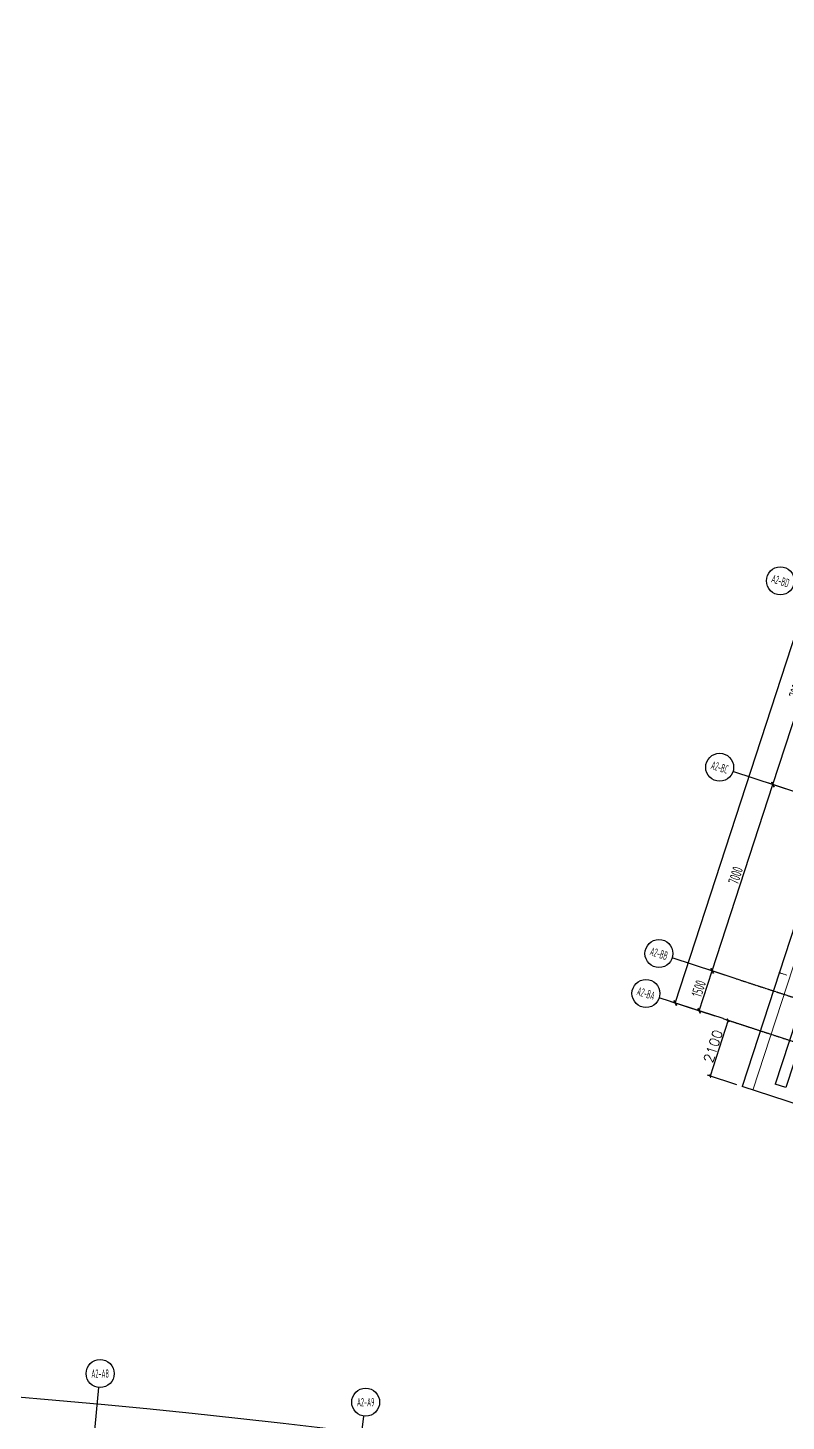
# Model space of a CAD drawing. Header units: millimetres. Extents: x 11677979 to 24947533, y -12764720 to -6308891.
# Drawn here: x 11806983 to 11834077, y -6365012 to -6315240 of the extents above; entities that cross this region are included whole.
import ezdxf
from ezdxf.enums import TextEntityAlignment as Align

# ---------------------------------------------------------------- set-up
doc = ezdxf.new("R2010")
doc.units = ezdxf.units.MM
doc.header["$LTSCALE"] = 10
for name, pattern in [('A2-RG-AXIS$0$CENTER', [2, 1.25, -0.25, 0.25, -0.25]), ('A2-RG-AXIS$0$DOTE', [2.42, 2, -0.2, 0.02, -0.2]), ('A2-RI-F4$0$A2-RG-AXIS$0$CENTER', [2, 1.25, -0.25, 0.25, -0.25]), ('A2-RI-F4$0$A2-RG-AXIS$0$DOTE', [2.42, 2, -0.2, 0.02, -0.2])]:
    doc.linetypes.add(name, pattern=pattern)
for name, color, linetype in [('A2-RG-AXIS$0$A-AXIS', 1, 'Continuous'), ('A2-RG-AXIS$0$A-DIMS-100', 1, 'Continuous'), ('A2-RG-AXIS$0$A-GRID', 1, 'A2-RG-AXIS$0$CENTER'), ('A2-RG-AXIS$0$A-SYMB', 4, 'Continuous'), ('A2-RI-F4$0$$9$$34$A-DIMS-100', 1, 'Continuous'), ('A2-RI-F4$0$A-ROOF-DRAN', 175, 'Continuous'), ('A2-RI-F4$0$A-ROOF-EDGE', 2, 'Continuous'), ('A2-RI-F4$0$A2-RG-AXIS$0$A-AXIS', 1, 'Continuous'), ('A2-RI-F4$0$A2-RG-AXIS$0$A-DIMS-100', 1, 'Continuous'), ('A2-RI-F4$0$A2-RG-AXIS$0$A-GRID', 1, 'A2-RI-F4$0$A2-RG-AXIS$0$CENTER'), ('A2-RI-F4$0$A2-RG-AXIS$0$A-SYMB', 4, 'Continuous')]:
    doc.layers.add(name, color=color, linetype=linetype)
doc.layers.add('A2-RI-F4$0$A-ROOF-PATT', color=8, linetype='Continuous', lineweight=13)
doc.styles.add('A2-RG-AXIS$0$ECADI', font='hzs.shx', dxfattribs={"width": 0.7, "bigfont": 'hztxt.shx'})
doc.styles.add('A2-RG-AXIS$0$XD2008', font='hzs.shx', dxfattribs={"width": 0.7, "bigfont": 'hztxt.shx'})
doc.styles.add('A2-RI-F4$0$A2-RG-AXIS$0$ECADI', font='hzs.shx', dxfattribs={"width": 0.7, "bigfont": 'hztxt.shx'})
doc.styles.add('A2-RI-F4$0$A2-RG-AXIS$0$XD2008', font='hzs.shx', dxfattribs={"width": 0.7, "bigfont": 'hztxt.shx'})
doc.styles.get("Standard").update_dxf_attribs({"font": 'txt', "bigfont": 'gbcbig.shx'})
doc.dimstyles.new('A2-RG-AXIS$0$XD150', dxfattribs={"dimscale": 300, "dimtxt": 2.5, "dimasz": 1.5, "dimexe": 1, "dimexo": 2, "dimgap": 0.5, "dimtad": 1, "dimdec": 0, "dimdsep": 46, "dimtxsty": 'A2-RG-AXIS$0$XD2008', "dimcen": 2.5, "dimclrt": 4, "dimaunit": 1, "dimadec": 3, "dimazin": 0, "dimtfac": 1, "dimtdec": 0, "dimtmove": 2, "dimatfit": 3, "dimfxl": 0, "dimtolj": 1, "dimtzin": 0, "dimarcsym": 0})
doc.dimstyles.new('A2-RG-AXIS$0$XD150$0', dxfattribs={"dimscale": 150, "dimtxt": 2.5, "dimasz": 1, "dimexe": 1, "dimexo": 2, "dimgap": 0.5, "dimtad": 1, "dimdec": 0, "dimdsep": 46, "dimtxsty": 'A2-RG-AXIS$0$XD2008', "dimblk": 'A2-RG-AXIS$0$_ArchTick', "dimcen": 2.5, "dimclrt": 4, "dimaunit": 1, "dimadec": 0, "dimazin": 0, "dimtfac": 1, "dimtdec": 0, "dimtmove": 2, "dimatfit": 3, "dimfxl": 0, "dimtolj": 1, "dimtzin": 0, "dimarcsym": 0})
doc.dimstyles.new('A2-RI-F4$0$$0$$0$XD100$0', dxfattribs={"dimscale": 100, "dimtxt": 3.5, "dimasz": 1, "dimexe": 1, "dimexo": 2, "dimgap": 0.5, "dimtad": 1, "dimdec": 0, "dimdsep": 46, "dimtxsty": 'Standard', "dimblk1": 'A2-RI-F4$0$$9$$20$_ArchTick', "dimblk2": 'A2-RI-F4$0$$9$$20$_ArchTick', "dimsah": 1, "dimcen": 2.5, "dimclrt": 4, "dimaunit": 1, "dimadec": 0, "dimazin": 0, "dimtfac": 1, "dimtdec": 0, "dimtix": 1, "dimtmove": 2, "dimatfit": 3, "dimfxl": 0, "dimtolj": 1, "dimtzin": 0, "dimarcsym": 0})
doc.dimstyles.new('A2-RI-F4$0$A2-RG-AXIS$0$XD150', dxfattribs={"dimscale": 300, "dimtxt": 2.5, "dimasz": 1.5, "dimexe": 1, "dimexo": 2, "dimgap": 0.5, "dimtad": 1, "dimdec": 0, "dimdsep": 46, "dimtxsty": 'A2-RI-F4$0$A2-RG-AXIS$0$XD2008', "dimcen": 2.5, "dimclrt": 4, "dimaunit": 1, "dimadec": 3, "dimazin": 0, "dimtfac": 1, "dimtdec": 0, "dimtmove": 2, "dimatfit": 3, "dimfxl": 0, "dimtolj": 1, "dimtzin": 0, "dimarcsym": 0})
doc.dimstyles.new('A2-RI-F4$0$A2-RG-AXIS$0$XD150$0', dxfattribs={"dimscale": 150, "dimtxt": 2.5, "dimasz": 1, "dimexe": 1, "dimexo": 2, "dimgap": 0.5, "dimtad": 1, "dimdec": 0, "dimdsep": 46, "dimtxsty": 'A2-RI-F4$0$A2-RG-AXIS$0$XD2008', "dimblk": 'A2-RI-F4$0$A2-RG-AXIS$0$_ArchTick', "dimcen": 2.5, "dimclrt": 4, "dimaunit": 1, "dimadec": 0, "dimazin": 0, "dimtfac": 1, "dimtdec": 0, "dimtmove": 2, "dimatfit": 3, "dimfxl": 0, "dimtolj": 1, "dimtzin": 0, "dimarcsym": 0})

# ---------------------------------------------------------------- blocks, each defined once
blk = doc.blocks.new('A2-RG-AXIS$0$ECADI-TAG-GRID')
at = {"color": 13}
blk.add_circle((0, 0), 5, dxfattribs=at)
at = {"style": 'A2-RG-AXIS$0$ECADI', "width": 0.7}
blk.add_attdef('GRID', text='', height=5, dxfattribs=at).set_placement((0, 0), align=Align.MIDDLE)
blk = doc.blocks.new('A2-RG-AXIS$0$_ArchTick')
at = {"color": 0, "linetype": 'ByBlock', "const_width": 0.4}
blk.add_lwpolyline([(-0.5, -0.5), (0.5, 0.5)], dxfattribs=at)
blk = doc.blocks.new('*D421')
at = {"layer": 'A2-RG-AXIS$0$A-DIMS-100', "color": 0, "lineweight": -2, "ltscale": 3, "transparency": 16777216}
for p, q in [((11753070, -6371598), (11752455, -6363872)), ((11854556, -6379588), (11856371, -6372053))]:
    blk.add_line(p, q, dxfattribs=at)
blk.add_arc((11778731, -6694179), 331200, 76.44866, 94.54827, dxfattribs=at)
at = {"layer": 'Defpoints', "color": 0, "ltscale": 3, "transparency": 16777216}
for p in [(11822065, -6365826), (11753093, -6371897), (11854485, -6379879), (11778731, -6694179)]:
    blk.add_point(p, dxfattribs=at)
at = {"layer": 'A2-RG-AXIS$0$A-DIMS-100', "color": 0, "lineweight": -2, "ltscale": 3, "transparency": 16777216, "xscale": 150, "yscale": 150, "zscale": 150}
for p, rotation in [((11752467, -6364022), 184.5482656226652), ((11856336, -6372199), 346.4486630674553)]:
    blk.add_blockref('A2-RG-AXIS$0$_ArchTick', p, dxfattribs=dict(at, rotation=rotation))
at = {"layer": 'A2-RG-AXIS$0$A-DIMS-100', "color": 4, "ltscale": 3, "transparency": 16777216, "insert": (11804749, -6363703), "char_height": 375, "attachment_point": 5, "rotation": 355.4985, "style": 'A2-RG-AXIS$0$XD2008'}
blk.add_mtext('\\A1;18°5\'59"', dxfattribs=at)
blk = doc.blocks.new('*D493')
at = {"layer": 'A2-RG-AXIS$0$A-DIMS-100', "color": 0, "lineweight": -2, "transparency": 16777216}
for p, q in [((11830970, -6350354), (11831434, -6348928)), ((11832005, -6349114), (11831292, -6348881)), ((11831540, -6350540), (11830827, -6350307))]:
    blk.add_line(p, q, dxfattribs=at)
at = {"layer": 'Defpoints', "color": 0, "transparency": 16777216}
for p in [(11831434, -6348928), (11832290, -6349207), (11831825, -6350633)]:
    blk.add_point(p, dxfattribs=at)
at = {"layer": 'A2-RG-AXIS$0$A-DIMS-100', "color": 0, "lineweight": -2, "transparency": 16777216, "xscale": 150, "yscale": 150, "zscale": 150}
for p, rotation in [((11831434, -6348928), 71.94704049340153), ((11830970, -6350354), 251.9470404934015)]:
    blk.add_blockref('A2-RG-AXIS$0$_ArchTick', p, dxfattribs=dict(at, rotation=rotation))
at = {"layer": 'A2-RG-AXIS$0$A-DIMS-100', "color": 4, "transparency": 16777216, "insert": (11830952, -6349560), "char_height": 375, "attachment_point": 5, "rotation": 71.947, "style": 'A2-RG-AXIS$0$XD2008'}
blk.add_mtext('\\A1;1500', dxfattribs=at)
blk = doc.blocks.new('*D494')
at = {"layer": 'A2-RG-AXIS$0$A-DIMS-100', "color": 0, "lineweight": -2, "transparency": 16777216}
for p, q in [((11831434, -6348928), (11833604, -6342272)), ((11834174, -6342458), (11833461, -6342226)), ((11832005, -6349114), (11831292, -6348881))]:
    blk.add_line(p, q, dxfattribs=at)
at = {"layer": 'Defpoints', "color": 0, "transparency": 16777216}
for p in [(11833604, -6342272), (11834459, -6342551), (11832290, -6349207)]:
    blk.add_point(p, dxfattribs=at)
at = {"layer": 'A2-RG-AXIS$0$A-DIMS-100', "color": 0, "lineweight": -2, "transparency": 16777216, "xscale": 150, "yscale": 150, "zscale": 150}
for p, rotation in [((11833604, -6342272), 71.94704043113722), ((11831434, -6348928), 251.9470404311372)]:
    blk.add_blockref('A2-RG-AXIS$0$_ArchTick', p, dxfattribs=dict(at, rotation=rotation))
at = {"layer": 'A2-RG-AXIS$0$A-DIMS-100', "color": 4, "transparency": 16777216, "insert": (11832270, -6345519), "char_height": 375, "attachment_point": 5, "rotation": 71.947, "style": 'A2-RG-AXIS$0$XD2008'}
blk.add_mtext('\\A1;7000', dxfattribs=at)
blk = doc.blocks.new('*D495')
at = {"layer": 'A2-RG-AXIS$0$A-DIMS-100', "color": 0, "lineweight": -2, "transparency": 16777216}
for p, q in [((11833604, -6342272), (11835773, -6335617)), ((11836629, -6335896), (11835630, -6335571)), ((11834174, -6342458), (11833461, -6342226))]:
    blk.add_line(p, q, dxfattribs=at)
at = {"layer": 'Defpoints', "color": 0, "transparency": 16777216}
for p in [(11835773, -6335617), (11836914, -6335989), (11834459, -6342551)]:
    blk.add_point(p, dxfattribs=at)
at = {"layer": 'A2-RG-AXIS$0$A-DIMS-100', "color": 0, "lineweight": -2, "transparency": 16777216, "xscale": 150, "yscale": 150, "zscale": 150}
for p, rotation in [((11835773, -6335617), 71.94704053343993), ((11833604, -6342272), 251.9470405334399)]:
    blk.add_blockref('A2-RG-AXIS$0$_ArchTick', p, dxfattribs=dict(at, rotation=rotation))
at = {"layer": 'A2-RG-AXIS$0$A-DIMS-100', "color": 4, "transparency": 16777216, "insert": (11834439, -6338863), "char_height": 375, "attachment_point": 5, "rotation": 71.947, "style": 'A2-RG-AXIS$0$XD2008'}
blk.add_mtext('\\A1;7000', dxfattribs=at)
blk = doc.blocks.new('*D461')
at = {"layer": 'A2-RG-AXIS$0$A-DIMS-100', "color": 0, "lineweight": -2, "transparency": 16777216}
for p, q in [((11830114, -6350075), (11841425, -6315372)), ((11842851, -6315837), (11841283, -6315325)), ((11831540, -6350540), (11829971, -6350029))]:
    blk.add_line(p, q, dxfattribs=at)
at = {"layer": 'Defpoints', "color": 0, "transparency": 16777216}
for p in [(11841425, -6315372), (11843137, -6315930), (11831825, -6350633)]:
    blk.add_point(p, dxfattribs=at)
at = {"layer": 'A2-RG-AXIS$0$A-DIMS-100', "color": 0, "lineweight": -2, "transparency": 16777216, "xscale": 150, "yscale": 150, "zscale": 150}
for p, rotation in [((11841425, -6315372), 71.94704049334094), ((11830114, -6350075), 251.9470404933409)]:
    blk.add_blockref('A2-RG-AXIS$0$_ArchTick', p, dxfattribs=dict(at, rotation=rotation))
at = {"layer": 'A2-RG-AXIS$0$A-DIMS-100', "color": 4, "transparency": 16777216, "insert": (11835520, -6332642), "char_height": 375, "attachment_point": 5, "rotation": 71.947, "style": 'A2-RG-AXIS$0$XD2008'}
blk.add_mtext('\\A1;36500', dxfattribs=at)
blk = doc.blocks.new('A2-RI-F4$0$A2-RG-AXIS$0$ECADI-TAG-GRID')
at = {"color": 13}
blk.add_circle((0, 0), 5, dxfattribs=at)
at = {"style": 'A2-RI-F4$0$A2-RG-AXIS$0$ECADI', "width": 0.7}
blk.add_attdef('GRID', text='', height=5, dxfattribs=at).set_placement((0, 0), align=Align.MIDDLE)
blk = doc.blocks.new('A2-RI-F4$0$A2-RG-AXIS$0$_ArchTick')
at = {"color": 0, "linetype": 'ByBlock', "const_width": 0.4}
blk.add_lwpolyline([(-0.5, -0.5), (0.5, 0.5)], dxfattribs=at)
blk = doc.blocks.new('*D946')
at = {"layer": 'A2-RI-F4$0$A2-RG-AXIS$0$A-DIMS-100', "color": 0, "lineweight": -2, "ltscale": 3, "transparency": 16777216}
for p, q in [((11753070, -6371598), (11752455, -6363872)), ((11854556, -6379588), (11856371, -6372053))]:
    blk.add_line(p, q, dxfattribs=at)
blk.add_arc((11778731, -6694179), 331200, 76.44866, 94.54827, dxfattribs=at)
at = {"layer": 'Defpoints', "color": 0, "ltscale": 3, "transparency": 16777216}
for p in [(11822065, -6365826), (11753093, -6371897), (11854485, -6379879), (11778731, -6694179)]:
    blk.add_point(p, dxfattribs=at)
at = {"layer": 'A2-RI-F4$0$A2-RG-AXIS$0$A-DIMS-100', "color": 0, "lineweight": -2, "ltscale": 3, "transparency": 16777216, "xscale": 150, "yscale": 150, "zscale": 150}
for p, rotation in [((11752467, -6364022), 184.5482656226652), ((11856336, -6372199), 346.4486630674553)]:
    blk.add_blockref('A2-RI-F4$0$A2-RG-AXIS$0$_ArchTick', p, dxfattribs=dict(at, rotation=rotation))
at = {"layer": 'A2-RI-F4$0$A2-RG-AXIS$0$A-DIMS-100', "color": 4, "ltscale": 3, "transparency": 16777216, "insert": (11804749, -6363703), "char_height": 375, "attachment_point": 5, "rotation": 355.4985, "style": 'A2-RI-F4$0$A2-RG-AXIS$0$XD2008'}
blk.add_mtext('\\A1;18°5\'59"', dxfattribs=at)
blk = doc.blocks.new('*D1018')
at = {"layer": 'A2-RI-F4$0$A2-RG-AXIS$0$A-DIMS-100', "color": 0, "lineweight": -2, "transparency": 16777216}
for p, q in [((11830970, -6350354), (11831434, -6348928)), ((11832005, -6349114), (11831292, -6348881)), ((11831540, -6350540), (11830827, -6350307))]:
    blk.add_line(p, q, dxfattribs=at)
at = {"layer": 'Defpoints', "color": 0, "transparency": 16777216}
for p in [(11831434, -6348928), (11832290, -6349207), (11831825, -6350633)]:
    blk.add_point(p, dxfattribs=at)
at = {"layer": 'A2-RI-F4$0$A2-RG-AXIS$0$A-DIMS-100', "color": 0, "lineweight": -2, "transparency": 16777216, "xscale": 150, "yscale": 150, "zscale": 150}
for p, rotation in [((11831434, -6348928), 71.94704049340153), ((11830970, -6350354), 251.9470404934015)]:
    blk.add_blockref('A2-RI-F4$0$A2-RG-AXIS$0$_ArchTick', p, dxfattribs=dict(at, rotation=rotation))
at = {"layer": 'A2-RI-F4$0$A2-RG-AXIS$0$A-DIMS-100', "color": 4, "transparency": 16777216, "insert": (11830952, -6349560), "char_height": 375, "attachment_point": 5, "rotation": 71.947, "style": 'A2-RI-F4$0$A2-RG-AXIS$0$XD2008'}
blk.add_mtext('\\A1;1500', dxfattribs=at)
blk = doc.blocks.new('*D1019')
at = {"layer": 'A2-RI-F4$0$A2-RG-AXIS$0$A-DIMS-100', "color": 0, "lineweight": -2, "transparency": 16777216}
for p, q in [((11831434, -6348928), (11833604, -6342272)), ((11834174, -6342458), (11833461, -6342226)), ((11832005, -6349114), (11831292, -6348881))]:
    blk.add_line(p, q, dxfattribs=at)
at = {"layer": 'Defpoints', "color": 0, "transparency": 16777216}
for p in [(11833604, -6342272), (11834459, -6342551), (11832290, -6349207)]:
    blk.add_point(p, dxfattribs=at)
at = {"layer": 'A2-RI-F4$0$A2-RG-AXIS$0$A-DIMS-100', "color": 0, "lineweight": -2, "transparency": 16777216, "xscale": 150, "yscale": 150, "zscale": 150}
for p, rotation in [((11833604, -6342272), 71.94704043113722), ((11831434, -6348928), 251.9470404311372)]:
    blk.add_blockref('A2-RI-F4$0$A2-RG-AXIS$0$_ArchTick', p, dxfattribs=dict(at, rotation=rotation))
at = {"layer": 'A2-RI-F4$0$A2-RG-AXIS$0$A-DIMS-100', "color": 4, "transparency": 16777216, "insert": (11832270, -6345519), "char_height": 375, "attachment_point": 5, "rotation": 71.947, "style": 'A2-RI-F4$0$A2-RG-AXIS$0$XD2008'}
blk.add_mtext('\\A1;7000', dxfattribs=at)
blk = doc.blocks.new('*D1020')
at = {"layer": 'A2-RI-F4$0$A2-RG-AXIS$0$A-DIMS-100', "color": 0, "lineweight": -2, "transparency": 16777216}
for p, q in [((11833604, -6342272), (11835773, -6335617)), ((11836629, -6335896), (11835630, -6335571)), ((11834174, -6342458), (11833461, -6342226))]:
    blk.add_line(p, q, dxfattribs=at)
at = {"layer": 'Defpoints', "color": 0, "transparency": 16777216}
for p in [(11835773, -6335617), (11836914, -6335989), (11834459, -6342551)]:
    blk.add_point(p, dxfattribs=at)
at = {"layer": 'A2-RI-F4$0$A2-RG-AXIS$0$A-DIMS-100', "color": 0, "lineweight": -2, "transparency": 16777216, "xscale": 150, "yscale": 150, "zscale": 150}
for p, rotation in [((11835773, -6335617), 71.94704053343993), ((11833604, -6342272), 251.9470405334399)]:
    blk.add_blockref('A2-RI-F4$0$A2-RG-AXIS$0$_ArchTick', p, dxfattribs=dict(at, rotation=rotation))
at = {"layer": 'A2-RI-F4$0$A2-RG-AXIS$0$A-DIMS-100', "color": 4, "transparency": 16777216, "insert": (11834439, -6338863), "char_height": 375, "attachment_point": 5, "rotation": 71.947, "style": 'A2-RI-F4$0$A2-RG-AXIS$0$XD2008'}
blk.add_mtext('\\A1;7000', dxfattribs=at)
blk = doc.blocks.new('*D986')
at = {"layer": 'A2-RI-F4$0$A2-RG-AXIS$0$A-DIMS-100', "color": 0, "lineweight": -2, "transparency": 16777216}
for p, q in [((11830114, -6350075), (11841425, -6315372)), ((11842851, -6315837), (11841283, -6315325)), ((11831540, -6350540), (11829971, -6350029))]:
    blk.add_line(p, q, dxfattribs=at)
at = {"layer": 'Defpoints', "color": 0, "transparency": 16777216}
for p in [(11841425, -6315372), (11843137, -6315930), (11831825, -6350633)]:
    blk.add_point(p, dxfattribs=at)
at = {"layer": 'A2-RI-F4$0$A2-RG-AXIS$0$A-DIMS-100', "color": 0, "lineweight": -2, "transparency": 16777216, "xscale": 150, "yscale": 150, "zscale": 150}
for p, rotation in [((11841425, -6315372), 71.94704049334094), ((11830114, -6350075), 251.9470404933409)]:
    blk.add_blockref('A2-RI-F4$0$A2-RG-AXIS$0$_ArchTick', p, dxfattribs=dict(at, rotation=rotation))
at = {"layer": 'A2-RI-F4$0$A2-RG-AXIS$0$A-DIMS-100', "color": 4, "transparency": 16777216, "insert": (11835520, -6332642), "char_height": 375, "attachment_point": 5, "rotation": 71.947, "style": 'A2-RI-F4$0$A2-RG-AXIS$0$XD2008'}
blk.add_mtext('\\A1;36500', dxfattribs=at)
blk = doc.blocks.new('A2-RI-F4$0$$9$$20$_ArchTick')
at = {"color": 0, "linetype": 'ByBlock', "const_width": 0.4}
blk.add_lwpolyline([(-0.5, -0.5), (0.5, 0.5)], dxfattribs=at)
blk = doc.blocks.new('*D525')
at = {"layer": 'A2-RI-F4$0$$9$$34$A-DIMS-100', "color": 0, "lineweight": -2, "transparency": 16777216}
for p, q in [((11832007, -6350692), (11831357, -6352689)), ((11832963, -6351004), (11831912, -6350661)), ((11832312, -6353000), (11831262, -6352658))]:
    blk.add_line(p, q, dxfattribs=at)
at = {"layer": 'Defpoints', "color": 0, "transparency": 16777216}
for p in [(11833153, -6351066), (11831357, -6352689), (11832502, -6353062)]:
    blk.add_point(p, dxfattribs=at)
at = {"layer": 'A2-RI-F4$0$$9$$34$A-DIMS-100', "color": 0, "lineweight": -2, "transparency": 16777216, "xscale": 100, "yscale": 100, "zscale": 100}
for p, rotation in [((11832007, -6350692), 71.94704049335998), ((11831357, -6352689), 251.94704049336)]:
    blk.add_blockref('A2-RI-F4$0$$9$$20$_ArchTick', p, dxfattribs=dict(at, rotation=rotation))
at = {"layer": 'A2-RI-F4$0$$9$$34$A-DIMS-100', "color": 4, "transparency": 16777216, "insert": (11831468, -6351621), "char_height": 350, "attachment_point": 5, "rotation": 71.947}
blk.add_mtext('\\A1;2100', dxfattribs=at)
blk = doc.blocks.new('*D542')
at = {"layer": 'A2-RI-F4$0$$9$$34$A-DIMS-100', "color": 0, "lineweight": -2, "transparency": 16777216}
blk.add_arc((11836879, -6339634), 1378, 145.0388, 251.9468, dxfattribs=at)
at = {"layer": 'Defpoints', "color": 0, "transparency": 16777216}
for p in [(11835209, -6338466), (11835502, -6339650), (11836879, -6339634), (11837822, -6340292), (11832502, -6353062)]:
    blk.add_point(p, dxfattribs=at)
at = {"layer": 'A2-RI-F4$0$$9$$34$A-DIMS-100', "color": 0, "lineweight": -2, "transparency": 16777216, "xscale": 100, "yscale": 100, "zscale": 100}
for p, rotation in [((11835750, -6338844), 55.03883331602694), ((11836452, -6340943), 341.9467563309354)]:
    blk.add_blockref('A2-RI-F4$0$$9$$20$_ArchTick', p, dxfattribs=dict(at, rotation=rotation))
at = {"layer": 'A2-RI-F4$0$$9$$34$A-DIMS-100', "color": 4, "transparency": 16777216, "insert": (11835818, -6339989), "char_height": 350, "attachment_point": 5, "rotation": 288.4928}
blk.add_mtext('\\A1;106°54\'29"', dxfattribs=at)
blk = doc.blocks.new('A2-RG-AXIS')
at = {"layer": 'A2-RG-AXIS$0$A-AXIS'}
for p, q in [((11834459.4, -6342551.3), (11832177.6, -6341807.5)), ((11832290.2, -6349206.7), (11830008.3, -6348462.9)), ((11831825.3, -6350632.8), (11829543.5, -6349889.1))]:
    blk.add_line(p, q, dxfattribs=at)
at = {"layer": 'A2-RG-AXIS$0$A-AXIS', "ltscale": 3}
for p, q in [((11809008.7, -6369286.5), (11809519.1, -6363810.3)), ((11818325.2, -6370289.9), (11818992.6, -6364830.5))]:
    blk.add_line(p, q, dxfattribs=at)
at = {"layer": 'A2-RG-AXIS$0$A-GRID', "linetype": 'A2-RG-AXIS$0$DOTE'}
for p, q in [((11832290.2, -6349206.7), (11870250.8, -6361579.7)), ((11831825.3, -6350632.8), (11869786, -6363005.8))]:
    blk.add_line(p, q, dxfattribs=at)
at = {"layer": 'A2-RG-AXIS$0$A-SYMB'}
ref = blk.add_blockref('A2-RG-AXIS$0$ECADI-TAG-GRID', (11833872.7, -6334993.5), dxfattribs=dict(at, xscale=100.0000000000341, yscale=100.0000000000341, zscale=100.0000000000341, rotation=342.7200000000827))
ref.add_attrib('GRID', 'A2-BD', dxfattribs={"layer": '0', "height": 300, "rotation": 342.72, "style": 'A2-RG-AXIS$0$ECADI', "width": 0.5}).set_placement((11833872.7, -6334993.5), align=Align.MIDDLE)
ref = blk.add_blockref('A2-RG-AXIS$0$ECADI-TAG-GRID', (11831702.2, -6341652.6), dxfattribs=dict(at, xscale=100.0000000000341, yscale=100.0000000000341, zscale=100.0000000000341, rotation=342.7200000000827))
ref.add_attrib('GRID', 'A2-BC', dxfattribs={"layer": '0', "height": 300, "rotation": 342.72, "style": 'A2-RG-AXIS$0$ECADI', "width": 0.5}).set_placement((11831702.2, -6341652.6), align=Align.MIDDLE)
ref = blk.add_blockref('A2-RG-AXIS$0$ECADI-TAG-GRID', (11829532.9, -6348308), dxfattribs=dict(at, xscale=100.0000000000341, yscale=100.0000000000341, zscale=100.0000000000341, rotation=342.7200000000827))
ref.add_attrib('GRID', 'A2-BB', dxfattribs={"layer": '0', "height": 300, "rotation": 342.72, "style": 'A2-RG-AXIS$0$ECADI', "width": 0.5}).set_placement((11829532.9, -6348308), align=Align.MIDDLE)
ref = blk.add_blockref('A2-RG-AXIS$0$ECADI-TAG-GRID', (11829068.1, -6349734.1), dxfattribs=dict(at, xscale=100.0000000000341, yscale=100.0000000000341, zscale=100.0000000000341, rotation=342.7200000000827))
ref.add_attrib('GRID', 'A2-BA', dxfattribs={"layer": '0', "height": 300, "rotation": 342.72, "style": 'A2-RG-AXIS$0$ECADI', "width": 0.5}).set_placement((11829068.1, -6349734.1), align=Align.MIDDLE)
ref = blk.add_blockref('A2-RG-AXIS$0$ECADI-TAG-GRID', (11809565.5, -6363312.4), dxfattribs=dict(at, xscale=100, yscale=100, zscale=100))
ref.add_attrib('GRID', 'A2-A8', dxfattribs={"layer": '0', "extrusion": (0, 0, -1), "height": 300, "style": 'A2-RG-AXIS$0$ECADI', "text_generation_flag": 2, "width": 0.5}).set_placement((-11809565.5, -6363312.4), align=Align.MIDDLE)
ref = blk.add_blockref('A2-RG-AXIS$0$ECADI-TAG-GRID', (11819053.3, -6364334.2), dxfattribs=dict(at, xscale=100, yscale=100, zscale=100))
ref.add_attrib('GRID', 'A2-A9', dxfattribs={"layer": '0', "extrusion": (0, 0, -1), "height": 300, "style": 'A2-RG-AXIS$0$ECADI', "text_generation_flag": 2, "width": 0.5}).set_placement((-11819053.3, -6364334.2), align=Align.MIDDLE)
at = {"layer": 'A2-RG-AXIS$0$A-DIMS-100'}
for p1, p2, distance, picture, middle in [((11831825.3, -6350632.8), (11843136.5, -6315929.7), 1800, '*D461', (11835519.9, -6332642.1)), ((11832290.2, -6349206.7), (11834459.4, -6342551.3), 900, '*D494', (11832269.5, -6345518.7)), ((11831825.3, -6350632.8), (11832290.2, -6349206.7), 900, '*D493', (11830952.5, -6349559.5))]:
    dim = blk.add_aligned_dim(p1=p1, p2=p2, distance=distance, dimstyle='A2-RG-AXIS$0$XD150$0', dxfattribs=at)
    dim.commit()
    dim.dimension.update_dxf_attribs({"geometry": picture, "text_midpoint": middle})
dim = blk.add_linear_dim(base=(11835773, -6335617), p1=(11834459.4, -6342551.3), p2=(11836913.9, -6335988.9), angle=251.94704, dimstyle='A2-RG-AXIS$0$XD150$0', dxfattribs=at)
dim.commit()
dim.dimension.update_dxf_attribs({"geometry": '*D495', "text_midpoint": (11834438.8, -6338863.3)})
at = {"layer": 'A2-RG-AXIS$0$A-DIMS-100', "ltscale": 3}
dim = blk.add_angular_dim_3p(base=(11822064.9, -6365825.9), center=(11778730.7, -6694178.7), p1=(11854485.2, -6379879.3), p2=(11753093.4, -6371896.8), dimstyle='A2-RG-AXIS$0$XD150', override={"dimscale": 150, "dimasz": 1, "dimblk": 'A2-RG-AXIS$0$_ArchTick', "dimadec": 4}, dxfattribs=at)
dim.commit()
dim.dimension.update_dxf_attribs({"geometry": '*D421', "text_midpoint": (11804748.6, -6363703.1)})
blk = doc.blocks.new('A2-RI-F4$0$A2-RG-AXIS')
at = {"layer": 'A2-RI-F4$0$A2-RG-AXIS$0$A-AXIS'}
for p, q in [((11834459.4, -6342551.3), (11832177.6, -6341807.5)), ((11832290.2, -6349206.7), (11830008.3, -6348462.9)), ((11831825.3, -6350632.8), (11829543.5, -6349889.1))]:
    blk.add_line(p, q, dxfattribs=at)
at = {"layer": 'A2-RI-F4$0$A2-RG-AXIS$0$A-AXIS', "ltscale": 3}
for p, q in [((11809008.7, -6369286.5), (11809519.1, -6363810.3)), ((11818325.2, -6370289.9), (11818992.6, -6364830.5))]:
    blk.add_line(p, q, dxfattribs=at)
at = {"layer": 'A2-RI-F4$0$A2-RG-AXIS$0$A-GRID', "linetype": 'A2-RI-F4$0$A2-RG-AXIS$0$DOTE'}
for p, q in [((11832290.2, -6349206.7), (11870250.8, -6361579.7)), ((11831825.3, -6350632.8), (11869786, -6363005.8))]:
    blk.add_line(p, q, dxfattribs=at)
at = {"layer": 'A2-RI-F4$0$A2-RG-AXIS$0$A-SYMB'}
ref = blk.add_blockref('A2-RI-F4$0$A2-RG-AXIS$0$ECADI-TAG-GRID', (11833872.7, -6334993.5), dxfattribs=dict(at, xscale=100.0000000000341, yscale=100.0000000000341, zscale=100.0000000000341, rotation=342.7200000000827))
ref.add_attrib('GRID', 'A2-BD', dxfattribs={"layer": '0', "height": 300, "rotation": 342.72, "style": 'A2-RI-F4$0$A2-RG-AXIS$0$ECADI', "width": 0.5}).set_placement((11833872.7, -6334993.5), align=Align.MIDDLE)
ref = blk.add_blockref('A2-RI-F4$0$A2-RG-AXIS$0$ECADI-TAG-GRID', (11831702.2, -6341652.6), dxfattribs=dict(at, xscale=100.0000000000341, yscale=100.0000000000341, zscale=100.0000000000341, rotation=342.7200000000827))
ref.add_attrib('GRID', 'A2-BC', dxfattribs={"layer": '0', "height": 300, "rotation": 342.72, "style": 'A2-RI-F4$0$A2-RG-AXIS$0$ECADI', "width": 0.5}).set_placement((11831702.2, -6341652.6), align=Align.MIDDLE)
ref = blk.add_blockref('A2-RI-F4$0$A2-RG-AXIS$0$ECADI-TAG-GRID', (11829532.9, -6348308), dxfattribs=dict(at, xscale=100.0000000000341, yscale=100.0000000000341, zscale=100.0000000000341, rotation=342.7200000000827))
ref.add_attrib('GRID', 'A2-BB', dxfattribs={"layer": '0', "height": 300, "rotation": 342.72, "style": 'A2-RI-F4$0$A2-RG-AXIS$0$ECADI', "width": 0.5}).set_placement((11829532.9, -6348308), align=Align.MIDDLE)
ref = blk.add_blockref('A2-RI-F4$0$A2-RG-AXIS$0$ECADI-TAG-GRID', (11829068.1, -6349734.1), dxfattribs=dict(at, xscale=100.0000000000341, yscale=100.0000000000341, zscale=100.0000000000341, rotation=342.7200000000827))
ref.add_attrib('GRID', 'A2-BA', dxfattribs={"layer": '0', "height": 300, "rotation": 342.72, "style": 'A2-RI-F4$0$A2-RG-AXIS$0$ECADI', "width": 0.5}).set_placement((11829068.1, -6349734.1), align=Align.MIDDLE)
ref = blk.add_blockref('A2-RI-F4$0$A2-RG-AXIS$0$ECADI-TAG-GRID', (11809565.5, -6363312.4), dxfattribs=dict(at, xscale=100, yscale=100, zscale=100))
ref.add_attrib('GRID', 'A2-A8', dxfattribs={"layer": '0', "extrusion": (0, 0, -1), "height": 300, "style": 'A2-RI-F4$0$A2-RG-AXIS$0$ECADI', "text_generation_flag": 2, "width": 0.5}).set_placement((-11809565.5, -6363312.4), align=Align.MIDDLE)
ref = blk.add_blockref('A2-RI-F4$0$A2-RG-AXIS$0$ECADI-TAG-GRID', (11819053.3, -6364334.2), dxfattribs=dict(at, xscale=100, yscale=100, zscale=100))
ref.add_attrib('GRID', 'A2-A9', dxfattribs={"layer": '0', "extrusion": (0, 0, -1), "height": 300, "style": 'A2-RI-F4$0$A2-RG-AXIS$0$ECADI', "text_generation_flag": 2, "width": 0.5}).set_placement((-11819053.3, -6364334.2), align=Align.MIDDLE)
at = {"layer": 'A2-RI-F4$0$A2-RG-AXIS$0$A-DIMS-100'}
for p1, p2, distance, picture, middle in [((11831825.3, -6350632.8), (11843136.5, -6315929.7), 1800, '*D986', (11835519.9, -6332642.1)), ((11832290.2, -6349206.7), (11834459.4, -6342551.3), 900, '*D1019', (11832269.5, -6345518.7)), ((11831825.3, -6350632.8), (11832290.2, -6349206.7), 900, '*D1018', (11830952.5, -6349559.5))]:
    dim = blk.add_aligned_dim(p1=p1, p2=p2, distance=distance, dimstyle='A2-RI-F4$0$A2-RG-AXIS$0$XD150$0', dxfattribs=at)
    dim.commit()
    dim.dimension.update_dxf_attribs({"geometry": picture, "text_midpoint": middle})
dim = blk.add_linear_dim(base=(11835773, -6335617), p1=(11834459.4, -6342551.3), p2=(11836913.9, -6335988.9), angle=251.94704, dimstyle='A2-RI-F4$0$A2-RG-AXIS$0$XD150$0', dxfattribs=at)
dim.commit()
dim.dimension.update_dxf_attribs({"geometry": '*D1020', "text_midpoint": (11834438.8, -6338863.3)})
at = {"layer": 'A2-RI-F4$0$A2-RG-AXIS$0$A-DIMS-100', "ltscale": 3}
dim = blk.add_angular_dim_3p(base=(11822064.9, -6365825.9), center=(11778730.7, -6694178.7), p1=(11854485.2, -6379879.3), p2=(11753093.4, -6371896.8), dimstyle='A2-RI-F4$0$A2-RG-AXIS$0$XD150', override={"dimscale": 150, "dimasz": 1, "dimblk": 'A2-RI-F4$0$A2-RG-AXIS$0$_ArchTick', "dimadec": 4}, dxfattribs=at)
dim.commit()
dim.dimension.update_dxf_attribs({"geometry": '*D946', "text_midpoint": (11804748.6, -6363703.1)})
blk = doc.blocks.new('A2-RI-F4')
at = {"layer": 'A2-RI-F4$0$A-ROOF-DRAN'}
for p, q in [((11845985.9, -6315244.2), (11833687.6, -6352975.3)), ((11846366.2, -6315368.2), (11834067.9, -6353099.2)), ((11834067.9, -6353099.2), (11833687.6, -6352975.3))]:
    blk.add_line(p, q, dxfattribs=at)
at = {"layer": 'A2-RI-F4$0$A-ROOF-EDGE'}
for p in [(11836879.3, -6339633.6), (11867158.4, -6364358.1)]:
    blk.add_line(p, (11832502.3, -6353062.2), dxfattribs=at)
at = {"layer": 'A2-RI-F4$0$A-ROOF-PATT'}
for p, q in [((11837229.1, -6339878.5), (11832890.1, -6353190.8)), ((11833815.2, -6348985.4), (11833817, -6348986)), ((11833817, -6348986), (11833820.9, -6348987.3)), ((11833820.9, -6348987.3), (11833827.1, -6348989.3)), ((11833827.1, -6348989.3), (11833835.4, -6348992)), ((11833835.4, -6348992), (11833845.9, -6348995.4)), ((11833845.9, -6348995.4), (11833858.6, -6348999.6)), ((11833858.6, -6348999.6), (11833873.5, -6349004.4)), ((11833873.5, -6349004.4), (11833890.6, -6349010)), ((11833890.6, -6349010), (11833909.9, -6349016.3)), ((11833909.9, -6349016.3), (11833931.3, -6349023.2)), ((11833931.3, -6349023.2), (11833955, -6349030.9)), ((11833955, -6349030.9), (11833980.8, -6349039.4)), ((11833980.8, -6349039.4), (11834008.8, -6349048.5)), ((11834008.8, -6349048.5), (11834039, -6349058.3)), ((11834039, -6349058.3), (11834071.4, -6349068.9)), ((11834071.4, -6349068.9), (11834105.9, -6349080.2))]:
    blk.add_line(p, q, dxfattribs=at)
blk.add_blockref('A2-RI-F4$0$A2-RG-AXIS', (0, 0))
at = {"layer": 'A2-RI-F4$0$$9$$34$A-DIMS-100'}
dim = blk.add_angular_dim_2l(base=(11835501.805, -6339649.8518), line1=((11836879.3035, -6339633.6274), (11832502.2849, -6353062.232)), line2=((11835208.9976, -6338465.753), (11837821.5273, -6340292.4284)), dimstyle='A2-RI-F4$0$$0$$0$XD100$0', override={"dimadec": 4}, dxfattribs=at)
dim.commit()
dim.dimension.update_dxf_attribs({"geometry": '*D542', "text_midpoint": (11835817.8374, -6339988.6405)})
dim = blk.add_aligned_dim(p1=(11833153.1, -6351065.6), p2=(11832502.3, -6353062.2), distance=-1204.9, dimstyle='A2-RI-F4$0$$0$$0$XD100$0', dxfattribs=at)
dim.commit()
dim.dimension.update_dxf_attribs({"geometry": '*D525', "text_midpoint": (11831468.2, -6351620.8)})

msp = doc.modelspace()

# ---------------------------------------------------------------- block references
for name in ['A2-RI-F4', 'A2-RG-AXIS']:
    msp.add_blockref(name, (0, 0))

doc.saveas('drawing.dxf')
